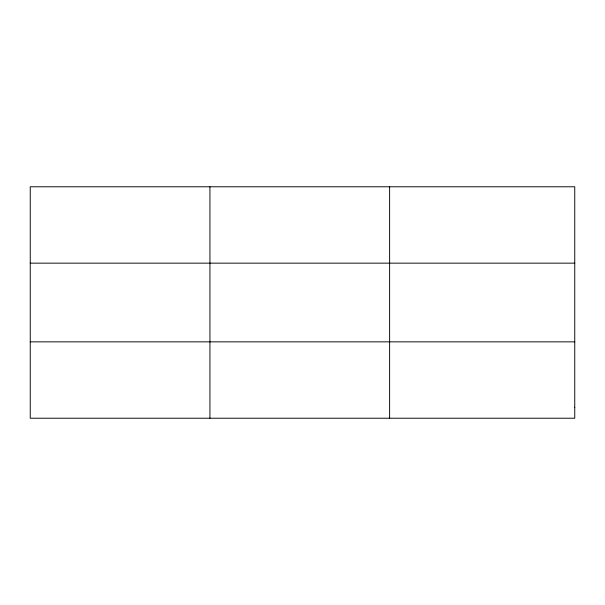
<?xml version="1.0" encoding="UTF-8"?>
<svg xmlns="http://www.w3.org/2000/svg" width="605" height="605" viewBox="0 0 605 605"><rect width="100%" height="100%" fill="white"/><g stroke="black" fill="none" stroke-linecap="round" stroke-linejoin="round"><path stroke-width="0.91" d="M209.935 418.221L209.935 186.779M389.62 418.221L389.62 186.779M30.25 263.152L574.75 263.152M30.25 341.848L574.75 341.848M574.75 407.309L574.75 418.221L30.25 418.221L30.25 186.779L574.75 186.779L574.75 407.309"/></g></svg>
